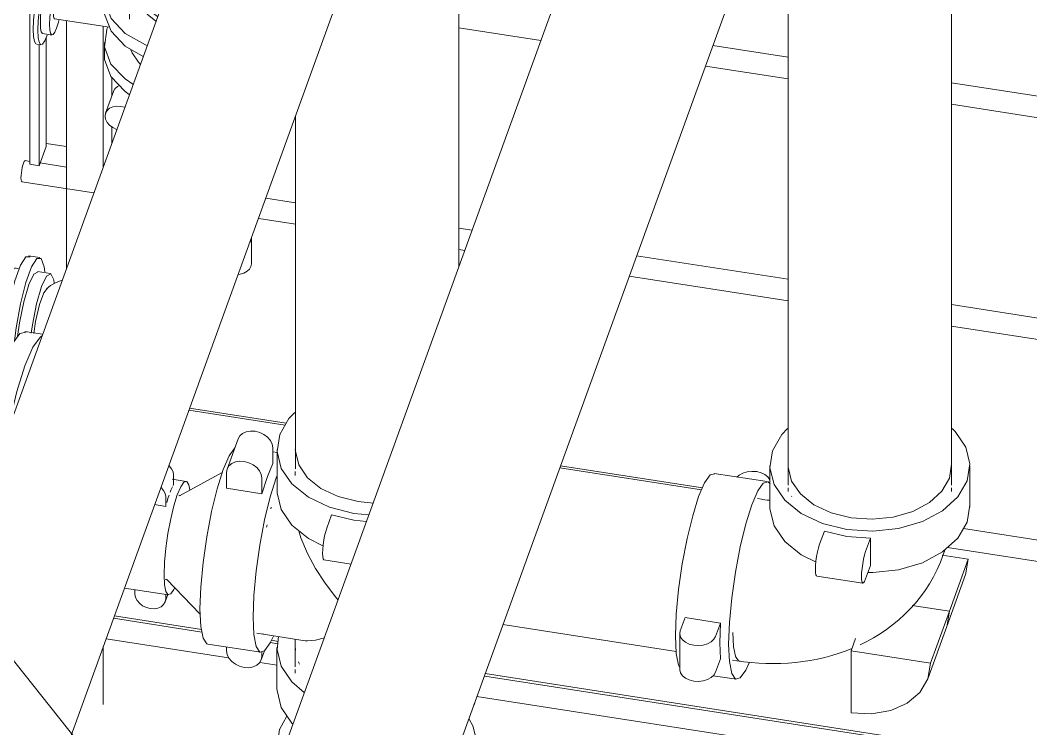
# Model space of a CAD drawing. Header units: metres. Extents: x 63 to 378, y -27 to 78.
# Drawn here: x 202.937 to 204.292, y 72.766 to 73.716 of the extents above; entities that cross this region are included whole.
import ezdxf

# ---------------------------------------------------------------- set-up
doc = ezdxf.new("R2010")
doc.units = ezdxf.units.M
doc.linetypes.add('Centre', pattern=[0.03175, 0.00635, -0.004763, 0.015875, -0.004763])
for name, color, linetype, lineweight in [('A-FLOR-LEVL', 7, 'Continuous', 9), ('G-ANNO-TEXT', 7, 'Continuous', 9), ('M-EQPM', 7, 'Continuous', 18), ('P-PIPE', 7, 'Continuous', 18)]:
    doc.layers.add(name, color=color, linetype=linetype, lineweight=lineweight)

# ---------------------------------------------------------------- blocks, each defined once
blk = doc.blocks.new('Heat_Exchanger-Plate_and_Frame-Taco-PF060_062 - PF060_062F-1966333-3D TORRE')
at = {"layer": 'M-EQPM', "color": 11, "true_color": 0xff8080}
for p, q in [((23.1005, 73.3827), (23.1005, 73.7155)), ((23.1499, 73.7077), (23.1499, 73.519)), ((23.6265, 73.7058), (23.7367, 73.6887)), ((24.0682, 73.6661), (23.9671, 73.6818)), ((23.9572, 73.6544), (24.0682, 73.6372)), ((23.1615, 73.6147), (23.1615, 73.6389)), ((24.4342, 73.6092), (24.2872, 73.632)), ((24.2872, 73.6031), (24.5598, 73.5607)), ((23.1615, 73.5509), (23.1615, 73.5727)), ((23.0517, 73.5265), (23.0451, 73.5276)), ((23.1005, 73.519), (23.0654, 73.5244)), ((23.0407, 73.4993), (23.1373, 73.4843)), ((23.4075, 73.4712), (23.3678, 73.4774)), ((23.3586, 73.4499), (23.4075, 73.4423)), ((23.6445, 73.4344), (23.6265, 73.4372)), ((23.6265, 73.4083), (23.6346, 73.407)), ((24.0682, 73.3685), (23.865, 73.4001)), ((23.8551, 73.3727), (24.0682, 73.3396)), ((24.4342, 73.3116), (24.2872, 73.3345)), ((24.2872, 73.3056), (24.5598, 73.2632)), ((23.3953, 73.1756), (23.2657, 73.1957)), ((23.9532, 73.0889), (23.7629, 73.1184)), ((24.4342, 73.0141), (24.3033, 73.0344)), ((24.2818, 73.0089), (24.5598, 72.9656)), ((23.2815, 72.8991), (23.1648, 72.9173)), ((23.2822, 72.8956), (23.1636, 72.9141)), ((23.1499, 72.8764), (23.1499, 72.7983)), ((23.1537, 72.8867), (23.318, 72.8611)), ((23.3841, 72.8798), (23.3736, 72.8814)), ((23.3846, 72.8831), (23.3753, 72.8845)), ((23.3597, 72.8547), (23.3829, 72.851)), ((24.4342, 72.7165), (23.6616, 72.8366)), ((24.4342, 72.7199), (23.6619, 72.84)), ((23.6508, 72.8094), (24.5598, 72.6681))]:
    blk.add_line(p, q, dxfattribs=at)
for points in [[(23.0429, 73.5242, 0), (23.0438, 73.5262, 0), (23.0446, 73.5274, 0), (23.0453, 73.5275, 0)], [(23.0407, 73.4993, 0), (23.0406, 73.4994, 0), (23.0401, 73.5002, 0), (23.0398, 73.5019, 0), (23.0396, 73.5043, 0), (23.0398, 73.5075, 0), (23.0401, 73.511, 0), (23.0406, 73.5146, 0), (23.0413, 73.5182, 0), (23.0421, 73.5215, 0), (23.0429, 73.5242, 0)]]:
    blk.add_polyline3d(points, dxfattribs=at)
blk = doc.blocks.new('Kamstrup_ULTRAFLOWR-54-qp-400-m3-h-DN200-x-500-mm - Default-2318151-3D TORRE')
at = {"color": 1, "lineweight": 18, "true_color": 0xff0000}
for p, q in [((22.6177, 73.3648), (22.5899, 73.3691)), ((22.8095, 73.307), (22.683, 73.3266)), ((22.6403, 73.2893), (22.6121, 73.3133)), ((23.0686, 73.2947), (23.0448, 73.2984)), ((22.7906, 73.2666), (22.6384, 73.2902)), ((22.7857, 73.2613), (22.7839, 73.2562)), ((22.7933, 73.2661), (22.7917, 73.2664)), ((22.8166, 73.2625), (22.8141, 73.2629)), ((22.8682, 73.2545), (22.8185, 73.2622)), ((23.0028, 73.2336), (22.924, 73.2458)), ((23.0113, 73.2379), (23.0008, 73.2335)), ((22.5727, 73.0598), (22.6069, 73.0741)), ((22.6048, 73.0738), (22.9681, 73.0173)), ((22.5346, 73.0134), (22.5624, 73.0091))]:
    blk.add_line(p, q, dxfattribs=at)
at = {"layer": 'P-PIPE', "color": 1, "true_color": 0xff0000}
for p, q in [((22.6831, 73.3266), (22.6829, 73.3265)), ((22.6316, 73.3016), (22.6316, 73.2969)), ((22.8097, 73.3065), (22.8105, 73.2657)), ((22.8537, 73.2566), (22.8976, 73.2959)), ((22.8976, 73.2959), (22.8659, 73.2086)), ((22.9328, 73.2702), (22.8976, 73.2959)), ((22.6741, 73.2944), (22.6745, 73.2846)), ((22.8008, 73.2693), (22.8006, 73.2747)), ((22.9328, 73.2702), (22.9011, 73.1829)), ((22.8558, 73.2585), (22.8078, 73.266)), ((22.824, 73.2515), (22.8234, 73.2551)), ((22.7832, 73.2524), (22.7832, 73.2369)), ((22.8221, 73.2464), (22.8221, 73.2308)), ((22.824, 73.2359), (22.824, 73.2515)), ((22.7832, 73.2369), (22.8221, 73.2308)), ((22.822, 73.1693), (22.8659, 73.2086)), ((22.8659, 73.2086), (22.9011, 73.1829)), ((22.9011, 73.1829), (22.8765, 73.1608)), ((22.822, 73.1693), (22.8765, 73.1608)), ((22.6833, 73.0618), (22.6744, 73.0373)), ((22.6744, 73.0373), (22.699, 73.0593)), ((22.7526, 73.051), (22.699, 73.0593)), ((22.7096, 73.0116), (22.7535, 73.0508)), ((22.7096, 73.0116), (22.6744, 73.0373))]:
    blk.add_line(p, q, dxfattribs=at)
for points in [[(22.5207, 73.0765, 0), (22.5221, 73.1157, 0), (22.5263, 73.1599, 0), (22.5329, 73.2063, 0), (22.5415, 73.2517, 0), (22.5515, 73.293, 0), (22.5623, 73.3273, 0), (22.5731, 73.3523, 0), (22.5831, 73.3664, 0), (22.5917, 73.3685, 0)], [(22.6316, 73.3016, 0), (22.6302, 73.3329, 0), (22.626, 73.3543, 0), (22.6194, 73.3642, 0), (22.6108, 73.3621, 0), (22.6008, 73.348, 0), (22.59, 73.323, 0), (22.5793, 73.2886, 0), (22.5692, 73.2474, 0), (22.5606, 73.202, 0), (22.554, 73.1556, 0), (22.5499, 73.1114, 0), (22.5484, 73.0722, 0)], [(22.681, 73.3226, 0), (22.6777, 73.3103, 0), (22.6744, 73.2974, 0)], [(22.6829, 73.3265, 0), (22.6819, 73.3246, 0), (22.681, 73.3226, 0)], [(22.681, 73.3226, 0), (22.7442, 73.3128, 0), (22.8075, 73.3029, 0)], [(22.6829, 73.3265, 0), (22.7461, 73.3166, 0), (22.8093, 73.3068, 0)], [(22.5602, 73.1047, 0), (22.5617, 73.1389, 0), (22.5659, 73.1777, 0), (22.5725, 73.2175, 0), (22.5808, 73.2542, 0), (22.59, 73.2844, 0), (22.5992, 73.305, 0), (22.6075, 73.3141, 0), (22.6141, 73.3107, 0)], [(22.6744, 73.2974, 0), (22.6742, 73.2957, 0), (22.6741, 73.2944, 0)], [(22.6744, 73.2974, 0), (22.7376, 73.2876, 0), (22.8009, 73.2778, 0)], [(22.8009, 73.2778, 0), (22.8041, 73.2907, 0), (22.8075, 73.3029, 0)], [(22.8075, 73.3029, 0), (22.8084, 73.3049, 0), (22.8093, 73.3068, 0)], [(22.8093, 73.3068, 0), (22.8096, 73.307, 0), (22.8097, 73.3065, 0)], [(23.0465, 73.2978, 0), (23.0379, 73.2957, 0), (23.0279, 73.2816, 0), (23.0172, 73.2566, 0), (23.0064, 73.2222, 0), (22.9964, 73.181, 0), (22.9878, 73.1356, 0), (22.9811, 73.0892, 0), (22.977, 73.045, 0), (22.9768, 73.0413, 0)], [(22.5963, 73.1122, 0), (22.5975, 73.1412, 0), (22.6011, 73.1742, 0), (22.6067, 73.208, 0), (22.6138, 73.2392, 0), (22.6216, 73.2648, 0), (22.6294, 73.2823, 0), (22.6365, 73.29, 0), (22.6401, 73.2895, 0)], [(22.6741, 73.2944, 0), (22.7374, 73.2845, 0), (22.8006, 73.2747, 0)], [(23.022, 73.1668, 0), (23.0241, 73.1767, 0), (23.0341, 73.2179, 0), (23.0449, 73.2523, 0), (23.0556, 73.2773, 0), (23.0657, 73.2914, 0), (23.0678, 73.2929, 0)], [(22.8232, 73.2558, 0), (22.8183, 73.2631, 0), (22.8045, 73.2696, 0), (22.7908, 73.2673, 0), (22.7853, 73.2599, 0)], [(22.8006, 73.2747, 0), (22.8006, 73.2761, 0), (22.8009, 73.2778, 0)], [(22.7832, 73.2524, 0), (22.7889, 73.2622, 0), (22.8027, 73.2645, 0), (22.8164, 73.258, 0), (22.8221, 73.2464, 0)], [(22.8537, 73.2566, 0), (22.8571, 73.2541, 0), (22.8589, 73.2495, 0), (22.8589, 73.2426, 0), (22.8569, 73.2337, 0), (22.853, 73.2228, 0), (22.8472, 73.2105, 0), (22.8399, 73.1971, 0), (22.8314, 73.1833, 0), (22.822, 73.1693, 0)], [(22.8221, 73.2308, 0), (22.823, 73.2335, 0), (22.824, 73.2359, 0)], [(22.9607, 73.0554, 0), (22.9619, 73.0845, 0), (22.9655, 73.1175, 0), (22.9711, 73.1514, 0), (22.9782, 73.1827, 0), (22.986, 73.2083, 0), (22.9939, 73.2259, 0), (23.0009, 73.2336, 0)], [(22.6067, 73.0741, 0), (22.6011, 73.0769, 0), (22.5975, 73.0901, 0), (22.5963, 73.1122, 0)], [(22.5725, 73.0597, 0), (22.5659, 73.0631, 0), (22.5617, 73.0786, 0), (22.5602, 73.1047, 0)], [(22.5207, 73.0765, 0), (22.5221, 73.0452, 0), (22.5263, 73.0239, 0), (22.5329, 73.0139, 0), (22.5346, 73.0134, 0)], [(22.596, 73.0687, 0), (22.59, 73.0509, 0), (22.5793, 73.0258, 0), (22.5692, 73.0118, 0), (22.5606, 73.0096, 0), (22.554, 73.0196, 0), (22.5499, 73.0409, 0), (22.5484, 73.0722, 0)], [(22.9607, 73.0554, 0), (22.9619, 73.0332, 0), (22.9655, 73.02, 0), (22.9672, 73.0178, 0)], [(22.8178, 73.041, 0), (22.8164, 73.0401, 0), (22.8027, 73.0378, 0), (22.7889, 73.0444, 0), (22.7878, 73.0455, 0)]]:
    blk.add_polyline3d(points, dxfattribs=at)
blk = doc.blocks.new('Victaulic-IPS-Elbow No 10-13 - AC-V114-3D TORRE')
at = {"layer": 'P-PIPE', "color": 1, "true_color": 0xff0000}
for p, q in [((24.0682, 73.0889), (24.0682, 73.0839)), ((24.2872, 73.0839), (24.2872, 73.0889)), ((24.0328, 73.0735), (24.027, 73.0744)), ((24.073, 73.0776), (24.0727, 73.0775)), ((24.2752, 72.9969), (24.2781, 73.0055)), ((23.9934, 72.8579), (23.9991, 72.857))]:
    blk.add_line(p, q, dxfattribs=at)
at = {"layer": 'P-PIPE', "color": 1, "lineweight": 9, "true_color": 0xff0000}
for p, q in [((24.2747, 72.9988), (24.3096, 72.9933)), ((24.2843, 72.9235), (24.3096, 72.9933)), ((24.3096, 72.9933), (24.306, 72.9725)), ((24.2807, 72.9028), (24.306, 72.9726)), ((24.2342, 72.9313), (24.2843, 72.9235)), ((24.2843, 72.9235), (24.2342, 72.9313)), ((24.259, 72.8538), (24.2843, 72.9235)), ((24.2843, 72.9235), (24.2807, 72.9027)), ((24.2807, 72.9027), (24.2843, 72.9235)), ((24.2554, 72.833), (24.2807, 72.9028)), ((24.1585, 72.8871), (24.1524, 72.8703)), ((24.259, 72.8538), (24.1524, 72.8703)), ((24.1524, 72.8703), (24.1524, 72.7875))]:
    blk.add_line(p, q, dxfattribs=at)
at = {"layer": 'P-PIPE', "color": 1, "true_color": 0xff0000}
for points in [[(24.0429, 73.0724, 0), (24.0399, 73.0726, 0), (24.0368, 73.073, 0), (24.0336, 73.0734, 0), (24.0328, 73.0735, 0)], [(24.1645, 72.8784, 0), (24.1736, 72.8829, 0), (24.1825, 72.8879, 0), (24.1913, 72.8933, 0), (24.1999, 72.8991, 0), (24.2082, 72.9053, 0), (24.2163, 72.9119, 0), (24.2241, 72.919, 0), (24.2315, 72.9265, 0), (24.2387, 72.9344, 0), (24.2454, 72.9427, 0), (24.2517, 72.9513, 0), (24.2576, 72.9603, 0), (24.263, 72.9697, 0), (24.2679, 72.9793, 0), (24.2723, 72.9893, 0), (24.2752, 72.9969, 0)], [(23.9991, 72.857, 0), (24.0089, 72.8557, 0), (24.0187, 72.8546, 0), (24.0286, 72.8538, 0), (24.0384, 72.8534, 0), (24.0483, 72.8532, 0), (24.0582, 72.8534, 0), (24.0681, 72.8539, 0), (24.078, 72.8548, 0), (24.0878, 72.8559, 0), (24.0976, 72.8575, 0), (24.1074, 72.8593, 0), (24.1171, 72.8616, 0), (24.1268, 72.8642, 0), (24.1363, 72.8671, 0), (24.1458, 72.8705, 0), (24.1536, 72.8736, 0)]]:
    blk.add_polyline3d(points, dxfattribs=at)
at = {"layer": 'P-PIPE', "color": 1, "lineweight": 9, "true_color": 0xff0000}
blk.add_polyline3d([(24.1524, 72.7875, 0), (24.18, 72.7861, 0), (24.2057, 72.7903, 0), (24.2278, 72.8001, 0), (24.2447, 72.8146, 0), (24.2554, 72.8329, 0), (24.259, 72.8538, 0)], dxfattribs=at)
blk = doc.blocks.new('Victaulic-IPS-Rigid Coupling Style 07-W07-107 - Standard-2615401-3D TORRE')
at = {"layer": 'P-PIPE', "color": 1, "true_color": 0xff0000}
for p, q in [((24.0399, 73.0973), (23.9687, 73.1083)), ((23.9299, 72.9149), (23.9234, 72.8971)), ((23.9773, 72.9076), (23.9299, 72.9149)), ((23.9709, 72.8898), (23.9773, 72.9076)), ((23.9228, 72.8934), (23.9228, 72.8455)), ((23.9948, 72.8763), (23.994, 72.895)), ((23.9973, 72.8632), (23.9949, 72.8759)), ((23.9773, 72.8596), (23.9709, 72.8418)), ((23.9677, 72.837), (23.9987, 72.8322))]:
    blk.add_line(p, q, dxfattribs=at)
for points in [[(23.9481, 73.0772, 0), (23.9561, 73.0958, 0), (23.9636, 73.1063, 0), (23.97, 73.1079, 0)], [(24.0436, 73.0997, 0), (24.041, 73.1035, 0), (24.037, 73.1067, 0), (24.0318, 73.1091, 0), (24.0259, 73.1106, 0), (24.0196, 73.111, 0), (24.0133, 73.1104, 0), (24.0075, 73.1087, 0), (24.0025, 73.106, 0), (23.9994, 73.1034, 0)], [(24.0439, 73.0942, 0), (24.0412, 73.0968, 0), (24.0348, 73.0952, 0), (24.0273, 73.0848, 0), (24.0193, 73.0661, 0)], [(23.9227, 72.8478, 0), (23.9213, 72.8511, 0), (23.9182, 72.867, 0), (23.9171, 72.8904, 0), (23.9182, 72.9195, 0), (23.9213, 72.9525, 0), (23.9262, 72.9871, 0), (23.9326, 73.0209, 0), (23.9401, 73.0516, 0), (23.9481, 73.0772, 0)], [(24.0193, 73.0661, 0), (24.0113, 73.0405, 0), (24.0038, 73.0098, 0), (23.9974, 72.976, 0), (23.9925, 72.9414, 0), (23.9894, 72.9084, 0), (23.9883, 72.8793, 0), (23.9894, 72.856, 0), (23.9925, 72.8401, 0), (23.9974, 72.8326, 0), (24.0038, 72.8342, 0), (24.0113, 72.8447, 0), (24.0161, 72.8551, 0)], [(23.9773, 72.8596, 0), (23.9765, 72.8811, 0), (23.9773, 72.9076, 0)], [(23.9234, 72.8971, 0), (23.9228, 72.893, 0), (23.9238, 72.8889, 0), (23.9264, 72.8851, 0), (23.9304, 72.8818, 0), (23.9356, 72.8794, 0), (23.9415, 72.8779, 0), (23.9479, 72.8775, 0), (23.9541, 72.8782, 0), (23.96, 72.8799, 0), (23.9649, 72.8825, 0), (23.9686, 72.8859, 0), (23.9709, 72.8898, 0)], [(24.0036, 72.8565, 0), (24.0014, 72.8569, 0), (23.9974, 72.8629, 0)], [(23.9709, 72.8418, 0), (23.9686, 72.8379, 0), (23.9649, 72.8345, 0), (23.96, 72.8319, 0), (23.9541, 72.8302, 0), (23.9479, 72.8295, 0), (23.9415, 72.8299, 0), (23.9356, 72.8314, 0), (23.9304, 72.8338, 0), (23.9264, 72.8371, 0), (23.9238, 72.8409, 0), (23.9228, 72.845, 0)]]:
    blk.add_polyline3d(points, dxfattribs=at)
blk = doc.blocks.new('Victaulic-IPS-Rigid Coupling Style 07-W07-107 - Standard-V134-3D TORRE')
at = {"layer": 'P-PIPE', "color": 11, "true_color": 0xff8080}
for p, q in [((23.396, 72.7827), (23.3864, 72.765)), ((23.3828, 72.7447), (23.3828, 72.7125)), ((23.6262, 72.7397), (23.6235, 72.7281)), ((23.651, 72.6894), (23.651, 72.7447)), ((23.6235, 72.7281), (23.6191, 72.7189)), ((23.651, 72.6919), (23.6474, 72.6691))]:
    blk.add_line(p, q, dxfattribs=at)
for points in [[(23.6474, 72.7244, 0), (23.651, 72.7472, 0), (23.6454, 72.7699, 0), (23.6406, 72.7786, 0)], [(23.3864, 72.765, 0), (23.3829, 72.7422, 0), (23.3864, 72.7245, 0)], [(23.6041, 72.678, 0), (23.6144, 72.6844, 0), (23.6349, 72.703, 0), (23.6474, 72.7244, 0)], [(23.6474, 72.6691, 0), (23.6349, 72.6477, 0), (23.6144, 72.6291, 0), (23.5873, 72.6147, 0), (23.5798, 72.6118, 0)]]:
    blk.add_polyline3d(points, dxfattribs=at)
blk = doc.blocks.new('Victaulic-IPS-Rigid Coupling Style 07-W07-107 - Standard-V138-3D TORRE')
at = {"layer": 'P-PIPE', "color": 1, "true_color": 0xff0000}
for p, q in [((24.2872, 73.1205), (24.2843, 73.1019)), ((24.0436, 73.1185), (24.0436, 73.0632)), ((24.0682, 73.1164), (24.0682, 73.1184)), ((24.0728, 73.0979), (24.0682, 73.1164)), ((24.3118, 73.0632), (24.3118, 73.1185)), ((24.0845, 73.0808), (24.0728, 73.0979)), ((24.2843, 73.1019), (24.2741, 73.0844)), ((24.1025, 73.0663), (24.0845, 73.0808)), ((24.2741, 73.0844), (24.2574, 73.0692)), ((24.1257, 73.0553), (24.1025, 73.0663)), ((24.2574, 73.0692), (24.2352, 73.0574)), ((24.3118, 73.0657), (24.3082, 73.0429)), ((24.1524, 73.0487), (24.1257, 73.0553)), ((24.2352, 73.0574), (24.2091, 73.0497)), ((24.1809, 73.0468), (24.1524, 73.0487)), ((24.2091, 73.0497), (24.1809, 73.0468)), ((24.1103, 73.0132), (24.1167, 73.031)), ((24.1785, 73.0214), (24.172, 73.0036)), ((24.1785, 72.9846), (24.1785, 73.0214)), ((24.172, 72.9668), (24.1785, 72.9846)), ((24.1065, 72.9707), (24.1683, 72.9611))]:
    blk.add_line(p, q, dxfattribs=at)
for points in [[(24.0673, 73.1683, 0), (24.0597, 73.1602, 0), (24.0472, 73.1387, 0)], [(24.3082, 73.0982, 0), (24.3118, 73.121, 0), (24.3062, 73.1436, 0), (24.2919, 73.1645, 0), (24.2878, 73.1686, 0)], [(24.0472, 73.1387, 0), (24.0437, 73.1159, 0), (24.0492, 73.0933, 0), (24.0635, 73.0724, 0), (24.0856, 73.0546, 0), (24.114, 73.0412, 0), (24.1467, 73.033, 0), (24.1816, 73.0307, 0), (24.2161, 73.0343, 0), (24.2481, 73.0437, 0), (24.2752, 73.0582, 0), (24.2957, 73.0767, 0), (24.3082, 73.0982, 0)], [(24.1048, 72.9895, 0), (24.0856, 72.9993, 0), (24.0635, 73.0171, 0), (24.0492, 73.038, 0), (24.0437, 73.0606, 0), (24.0436, 73.0631, 0)], [(24.3082, 73.0429, 0), (24.2957, 73.0215, 0), (24.2752, 73.0029, 0), (24.2481, 72.9884, 0), (24.2161, 72.979, 0), (24.1816, 72.9754, 0), (24.1753, 72.9754, 0)], [(24.1785, 73.0214, 0), (24.1467, 73.0238, 0), (24.1167, 73.031, 0)], [(24.1063, 72.9708, 0), (24.1054, 72.9721, 0), (24.1048, 72.975, 0), (24.1046, 72.9793, 0), (24.1048, 72.9846, 0), (24.1054, 72.9906, 0), (24.1063, 72.9968, 0), (24.1075, 73.003, 0), (24.1088, 73.0086, 0), (24.1103, 73.0132, 0)], [(24.172, 73.0036, 0), (24.1706, 72.999, 0), (24.1692, 72.9934, 0), (24.1681, 72.9872, 0), (24.1672, 72.9809, 0), (24.1666, 72.975, 0), (24.1664, 72.9697, 0), (24.1666, 72.9654, 0), (24.1672, 72.9625, 0), (24.1681, 72.9612, 0), (24.1692, 72.9615, 0), (24.1706, 72.9634, 0), (24.172, 72.9668, 0)]]:
    blk.add_polyline3d(points, dxfattribs=at)
blk = doc.blocks.new('Victaulic-IPS-Tee-Reducing Tee-No V20-25 - Standard-2753597-3D TORRE')
at = {"layer": 'P-PIPE', "color": 11, "true_color": 0xff8080}
for p, q in [((23.4074, 73.1106), (23.4074, 73.1056)), ((23.3559, 72.8941), (23.4206, 72.884)), ((23.4074, 72.8852), (23.4074, 72.8491))]:
    blk.add_line(p, q, dxfattribs=at)
for points in [[(23.412, 73.0311, 0), (23.4149, 73.022, 0), (23.4236, 73.001, 0), (23.4345, 72.9807, 0), (23.4472, 72.9612, 0), (23.4611, 72.9428, 0), (23.4647, 72.9385, 0)], [(23.4463, 72.8877, 0), (23.4345, 72.8846, 0), (23.4236, 72.8837, 0), (23.4205, 72.884, 0)]]:
    blk.add_polyline3d(points, dxfattribs=at)
blk = doc.blocks.new('Victaulic-IPS-Rigid Coupling Style 07-W07-107 - Standard-V140-3D TORRE')
at = {"layer": 'P-PIPE', "color": 11, "true_color": 0xff8080}
for p, q in [((23.3828, 72.8749), (23.3828, 72.8196)), ((23.6474, 72.7993), (23.6469, 72.7979)), ((23.648, 72.8008), (23.6474, 72.7993))]:
    blk.add_line(p, q, dxfattribs=at)
for points in [[(23.3848, 72.8896, 0), (23.3829, 72.8723, 0), (23.3885, 72.8497, 0), (23.4028, 72.8288, 0), (23.4194, 72.8146, 0)], [(23.4076, 72.8711, 0), (23.4075, 72.8728, 0), (23.4074, 72.8748, 0)], [(23.4129, 72.8525, 0), (23.412, 72.8543, 0), (23.4115, 72.8555, 0)], [(23.4042, 72.7721, 0), (23.4028, 72.7735, 0), (23.3885, 72.7944, 0), (23.3829, 72.817, 0), (23.3828, 72.8195, 0)]]:
    blk.add_polyline3d(points, dxfattribs=at)
blk = doc.blocks.new('Victaulic-IPS-Rigid Coupling Style 07-W07-107 - Standard-V141-3D TORRE')
at = {"layer": 'P-PIPE', "color": 11, "true_color": 0xff8080}
for p, q in [((23.3829, 73.1402), (23.3829, 73.0849)), ((23.4075, 73.1382), (23.4074, 73.1401)), ((23.412, 73.1196), (23.4075, 73.1381)), ((23.4237, 73.1025), (23.412, 73.1196)), ((23.4418, 73.088), (23.4237, 73.1025)), ((23.4649, 73.0771), (23.4418, 73.088)), ((23.4917, 73.0704), (23.4649, 73.0771)), ((23.512, 73.0685), (23.4917, 73.0704)), ((23.4495, 73.0349), (23.456, 73.0527)), ((23.4458, 72.9924), (23.4822, 72.9868))]:
    blk.add_line(p, q, dxfattribs=at)
for points in [[(23.4066, 73.19, 0), (23.3989, 73.1819, 0), (23.3865, 73.1605, 0)], [(23.3865, 73.1605, 0), (23.3829, 73.1376, 0), (23.3885, 73.115, 0), (23.4028, 73.0941, 0), (23.4249, 73.0763, 0), (23.4533, 73.0629, 0), (23.486, 73.0547, 0), (23.5063, 73.0526, 0)], [(23.4441, 73.0112, 0), (23.4249, 73.021, 0), (23.4028, 73.0388, 0), (23.3885, 73.0597, 0), (23.3829, 73.0824, 0), (23.3829, 73.0849, 0)], [(23.5028, 73.0436, 0), (23.486, 73.0455, 0), (23.456, 73.0527, 0)], [(23.4455, 72.9925, 0), (23.4446, 72.9938, 0), (23.4441, 72.9967, 0), (23.4439, 73.001, 0), (23.4441, 73.0063, 0), (23.4446, 73.0123, 0), (23.4455, 73.0186, 0), (23.4467, 73.0247, 0), (23.4481, 73.0303, 0), (23.4495, 73.0349, 0)]]:
    blk.add_polyline3d(points, dxfattribs=at)
blk = doc.blocks.new('Victaulic-IPS-Reducer No 50-51 - AC-V142-3D TORRE')
at = {"layer": 'P-PIPE', "color": 11, "true_color": 0xff8080}
for p, q in [((23.3093, 73.1093), (23.252, 73.0784)), ((23.2533, 73.0787), (23.2514, 73.079)), ((23.2331, 72.9662), (23.2358, 72.9657)), ((23.2346, 72.9664), (23.2799, 72.9195))]:
    blk.add_line(p, q, dxfattribs=at)
blk = doc.blocks.new('Victaulic-IPS-Rigid Coupling Style 07-W07-107 - Standard-V143-3D TORRE')
at = {"layer": 'P-PIPE', "color": 11, "true_color": 0xff8080}
for p, q in [((23.3306, 73.1546), (23.3159, 73.1141)), ((23.3773, 73.1426), (23.3773, 73.1214)), ((23.3829, 73.1364), (23.3773, 73.1373)), ((23.3151, 73.1095), (23.3151, 73.0884)), ((23.3626, 73.081), (23.3626, 73.1021)), ((23.3151, 73.0884), (23.3626, 73.081)), ((23.3747, 73.0607), (23.3752, 73.0628)), ((23.365, 72.8927), (23.3639, 72.893)), ((23.29, 72.8794), (23.3612, 72.8684)), ((23.3151, 72.8757), (23.3151, 72.8703)), ((23.3618, 72.8583), (23.3662, 72.8703)), ((23.3626, 72.8629), (23.3626, 72.8695))]:
    blk.add_line(p, q, dxfattribs=at)
for points in [[(23.3306, 73.1545, 0), (23.3306, 73.1546, 0), (23.333, 73.1586, 0), (23.3368, 73.1619, 0), (23.3417, 73.164, 0), (23.3474, 73.165, 0), (23.3535, 73.1647, 0), (23.3597, 73.1631, 0), (23.3654, 73.1604, 0), (23.3703, 73.1567, 0), (23.3741, 73.1523, 0), (23.3764, 73.1474, 0), (23.3773, 73.1426, 0)], [(23.2796, 72.9265, 0), (23.2807, 72.9556, 0), (23.2838, 72.9886, 0), (23.2887, 73.0232, 0), (23.2951, 73.057, 0), (23.3026, 73.0877, 0), (23.3106, 73.1133, 0), (23.3186, 73.132, 0), (23.3261, 73.1424, 0)], [(23.3626, 73.1021, 0), (23.3618, 73.107, 0), (23.3594, 73.1118, 0), (23.3556, 73.1162, 0), (23.3507, 73.1199, 0), (23.345, 73.1226, 0), (23.3389, 73.1242, 0), (23.3327, 73.1245, 0), (23.327, 73.1236, 0), (23.3221, 73.1214, 0), (23.3183, 73.1182, 0), (23.3159, 73.1141, 0), (23.3151, 73.1095, 0)], [(23.3626, 73.081, 0), (23.3699, 73.1041, 0), (23.3773, 73.1214, 0)], [(23.3829, 73.1053, 0), (23.3818, 73.1022, 0), (23.3738, 73.0767, 0), (23.3663, 73.0459, 0), (23.3599, 73.0121, 0), (23.355, 72.9776, 0), (23.3519, 72.9446, 0), (23.3508, 72.9154, 0)], [(23.3689, 73.0364, 0), (23.3691, 73.0377, 0), (23.3695, 73.0394, 0)], [(23.29, 72.8794, 0), (23.2887, 72.8799, 0), (23.2838, 72.8873, 0), (23.2807, 72.9032, 0), (23.2796, 72.9265, 0)], [(23.3508, 72.9154, 0), (23.3519, 72.8921, 0), (23.355, 72.8762, 0), (23.3599, 72.8688, 0), (23.3663, 72.8704, 0), (23.3738, 72.8809, 0), (23.378, 72.8899, 0)], [(23.3151, 72.8703, 0), (23.3159, 72.8654, 0), (23.3183, 72.8606, 0), (23.3221, 72.8562, 0), (23.327, 72.8525, 0), (23.3327, 72.8497, 0), (23.3389, 72.8482, 0), (23.345, 72.8478, 0), (23.3507, 72.8488, 0), (23.3556, 72.851, 0), (23.3594, 72.8542, 0), (23.3618, 72.8583, 0), (23.3626, 72.8629, 0)]]:
    blk.add_polyline3d(points, dxfattribs=at)
blk = doc.blocks.new('Butterfly Valve - 2-12 Inch - 4_-2379726-3D TORRE')
at = {"layer": 'P-PIPE', "color": 1, "true_color": 0xff0000}
for p, q in [((23.0835, 73.7928), (23.0773, 73.7937)), ((23.0935, 73.776), (23.0812, 73.778)), ((23.0517, 73.7278), (23.0611, 73.7537)), ((23.1057, 73.7517), (23.0901, 73.7541)), ((23.1523, 73.7444), (23.1284, 73.7481)), ((23.1852, 73.7289), (23.1852, 73.7172)), ((23.0517, 73.5226), (23.0517, 73.7278)), ((23.0574, 73.7269), (23.0517, 73.7278)), ((23.0845, 73.7178), (23.1584, 73.7064)), ((23.0687, 73.6978), (23.0811, 73.6959)), ((23.0734, 73.5467), (23.0735, 73.6925)), ((23.0602, 73.6839), (23.0664, 73.683)), ((23.0641, 73.6834), (23.064, 73.5207)), ((23.064, 73.5207), (23.0734, 73.5467)), ((23.0517, 73.5226), (23.064, 73.5207))]:
    blk.add_line(p, q, dxfattribs=at)
for points in [[(23.0688, 73.7808, 0), (23.0721, 73.7886, 0), (23.0752, 73.7929, 0), (23.0778, 73.7936, 0)], [(23.0877, 73.7772, 0), (23.0873, 73.7829, 0), (23.0861, 73.7895, 0), (23.084, 73.7926, 0), (23.0814, 73.792, 0), (23.0783, 73.7876, 0), (23.0749, 73.7799, 0)], [(23.0597, 73.6841, 0), (23.0576, 73.6872, 0), (23.0564, 73.6938, 0), (23.0559, 73.7034, 0), (23.0564, 73.7155, 0), (23.0577, 73.7292, 0), (23.0597, 73.7435, 0), (23.0624, 73.7575, 0), (23.0654, 73.7702, 0), (23.0688, 73.7808, 0)], [(23.0749, 73.7799, 0), (23.0716, 73.7693, 0), (23.0685, 73.7566, 0), (23.0659, 73.7425, 0), (23.0638, 73.7282, 0), (23.0625, 73.7146, 0), (23.0621, 73.7025, 0), (23.0625, 73.6928, 0), (23.0638, 73.6862, 0), (23.0659, 73.6832, 0), (23.0685, 73.6838, 0), (23.0716, 73.6882, 0), (23.0749, 73.6959, 0)], [(23.0749, 73.7685, 0), (23.0774, 73.7742, 0), (23.0796, 73.7774, 0), (23.0816, 73.7778, 0)], [(23.0964, 73.7531, 0), (23.0967, 73.7618, 0), (23.0963, 73.7689, 0), (23.0954, 73.7737, 0), (23.0939, 73.7759, 0), (23.092, 73.7754, 0), (23.0897, 73.7723, 0), (23.0873, 73.7666, 0)], [(23.0683, 73.6979, 0), (23.0668, 73.7002, 0), (23.0659, 73.705, 0), (23.0656, 73.712, 0), (23.0659, 73.7209, 0), (23.0668, 73.7308, 0), (23.0683, 73.7413, 0), (23.0703, 73.7515, 0), (23.0725, 73.7608, 0), (23.0749, 73.7685, 0)], [(23.0873, 73.7666, 0), (23.0849, 73.7589, 0), (23.0826, 73.7496, 0), (23.0807, 73.7394, 0), (23.0792, 73.7289, 0), (23.0783, 73.7189, 0), (23.0779, 73.7101, 0), (23.0782, 73.7031, 0), (23.0792, 73.6983, 0), (23.0807, 73.696, 0), (23.0826, 73.6965, 0), (23.0849, 73.6997, 0), (23.0873, 73.7053, 0)], [(23.0873, 73.7498, 0), (23.0862, 73.7463, 0), (23.0852, 73.7421, 0), (23.0843, 73.7375, 0), (23.0836, 73.7328, 0), (23.0832, 73.7283, 0), (23.0831, 73.7243, 0), (23.0832, 73.7211, 0), (23.0836, 73.7189, 0), (23.0843, 73.7179, 0), (23.0845, 73.7178, 0)], [(23.0903, 73.754, 0), (23.0894, 73.7538, 0), (23.0884, 73.7524, 0), (23.0873, 73.7498, 0)], [(23.0873, 73.7053, 0), (23.0897, 73.713, 0), (23.0907, 73.7168, 0)], [(23.1996, 73.657, 0), (23.1973, 73.6594, 0), (23.1886, 73.6721, 0), (23.1869, 73.6763, 0)]]:
    blk.add_polyline3d(points, dxfattribs=at)
blk = doc.blocks.new('Flange - Slip-on - Steel - Class 150 - AC CARBON STEEL-2723325-3D TORRE')
at = {"layer": 'P-PIPE', "color": 1, "true_color": 0xff0000}
for p, q in [((23.2076, 73.7759), (23.2008, 73.7645)), ((23.1515, 73.747), (23.1515, 73.7301)), ((23.199, 73.7543), (23.199, 73.7469)), ((23.1879, 73.7301), (23.1879, 73.7289))]:
    blk.add_line(p, q, dxfattribs=at)
for points in [[(23.1768, 73.7941, 0), (23.1683, 73.7861, 0), (23.1546, 73.7643, 0)], [(23.1546, 73.7643, 0), (23.1519, 73.7408, 0), (23.1603, 73.718, 0), (23.1792, 73.6979, 0), (23.2066, 73.6826, 0), (23.2088, 73.6818, 0)], [(23.2008, 73.7645, 0), (23.1998, 73.7472, 0), (23.209, 73.7311, 0), (23.2226, 73.7207, 0)], [(23.1998, 73.7536, 0), (23.1998, 73.7399, 0), (23.209, 73.7238, 0), (23.2203, 73.7147, 0)], [(23.2096, 73.7511, 0), (23.2106, 73.7463, 0), (23.2112, 73.7447, 0)], [(23.1515, 73.7321, 0), (23.1518, 73.724, 0), (23.1603, 73.7011, 0), (23.1792, 73.681, 0), (23.2034, 73.6671, 0)], [(23.2203, 73.7322, 0), (23.2215, 73.7312, 0), (23.2229, 73.73, 0)]]:
    blk.add_polyline3d(points, dxfattribs=at)
blk = doc.blocks.new('Flange - Slip-on - Steel - Class 150 - AC CARBON STEEL-V148-3D TORRE')
at = {"layer": 'P-PIPE', "color": 1, "true_color": 0xff0000}
blk.add_line((23.1514, 73.6861), (23.1514, 73.6692), dxfattribs=at)
for points in [[(23.1895, 73.6301, 0), (23.1791, 73.637, 0), (23.1602, 73.6571, 0), (23.1517, 73.68, 0), (23.1545, 73.7035, 0), (23.1558, 73.7068, 0)], [(23.1847, 73.6162, 0), (23.1791, 73.6202, 0), (23.1602, 73.6402, 0), (23.1517, 73.6631, 0), (23.1514, 73.6714, 0)]]:
    blk.add_polyline3d(points, dxfattribs=at)
blk = doc.blocks.new('Victaulic-IPS-Rigid Coupling Style 07-W07-107 - Standard-V149-3D TORRE')
at = {"layer": 'P-PIPE', "color": 1, "true_color": 0xff0000}
for p, q in [((23.2442, 73.1062), (23.2442, 73.0932)), ((23.261, 73.0975), (23.2421, 73.1005)), ((23.2436, 73.0921), (23.2442, 73.0932)), ((23.2188, 73.0664), (23.2336, 73.0641)), ((23.2336, 73.0641), (23.2336, 73.0771)), ((23.2336, 73.0641), (23.234, 73.0656)), ((23.1783, 72.9546), (23.2374, 72.9454)), ((23.1924, 72.9526), (23.1924, 72.9464)), ((23.2329, 72.936), (23.2365, 72.9459)), ((23.2336, 72.94), (23.2336, 72.9463))]:
    blk.add_line(p, q, dxfattribs=at)
for points in [[(23.2381, 73.1185, 0), (23.2414, 73.1146, 0), (23.2435, 73.1105, 0), (23.2442, 73.1062, 0)], [(23.2661, 73.0862, 0), (23.2646, 73.093, 0), (23.2618, 73.0973, 0), (23.2581, 73.0964, 0), (23.2538, 73.0904, 0), (23.2492, 73.0797, 0), (23.2446, 73.065, 0), (23.2403, 73.0473, 0), (23.2366, 73.0279, 0), (23.2338, 73.0081, 0), (23.232, 72.9892, 0), (23.2314, 72.9725, 0)], [(23.2336, 73.0771, 0), (23.2329, 73.0813, 0), (23.2309, 73.0855, 0), (23.2276, 73.0893, 0)], [(23.2351, 73.0694, 0), (23.2371, 73.076, 0), (23.2382, 73.0793, 0)], [(23.2396, 73.0831, 0), (23.2407, 73.0859, 0), (23.2427, 73.0904, 0)], [(23.2314, 72.9725, 0), (23.232, 72.9591, 0), (23.2338, 72.9499, 0), (23.2366, 72.9457, 0), (23.2403, 72.9466, 0), (23.2446, 72.9526, 0), (23.246, 72.9555, 0)], [(23.1924, 72.9464, 0), (23.1931, 72.9421, 0), (23.1952, 72.9379, 0), (23.1985, 72.9341, 0), (23.2027, 72.9309, 0), (23.2077, 72.9285, 0), (23.213, 72.9272, 0), (23.2184, 72.9269, 0), (23.2233, 72.9277, 0), (23.2276, 72.9296, 0), (23.2309, 72.9324, 0), (23.2329, 72.9359, 0), (23.2336, 72.94, 0)]]:
    blk.add_polyline3d(points, dxfattribs=at)
blk = doc.blocks.new('Victaulic-IPS-Rigid Coupling Style 07-W07-107 - Standard-V150-3D TORRE')
at = {"layer": 'P-PIPE', "color": 1, "true_color": 0xff0000}
for p, q in [((23.1636, 73.6204), (23.153, 73.5913)), ((23.179, 73.5991), (23.1729, 73.6001))]:
    blk.add_line(p, q, dxfattribs=at)
for points in [[(23.1636, 73.6204, 0), (23.1636, 73.6205, 0), (23.1656, 73.624, 0), (23.1689, 73.6268, 0), (23.1716, 73.6282, 0)], [(23.1729, 73.6001, 0), (23.1676, 73.6004, 0), (23.1626, 73.5996, 0), (23.1583, 73.5977, 0), (23.1551, 73.5949, 0), (23.153, 73.5913, 0), (23.1523, 73.5873, 0), (23.153, 73.5831, 0), (23.1551, 73.5789, 0), (23.1583, 73.5751, 0), (23.1626, 73.5718, 0), (23.1676, 73.5695, 0)]]:
    blk.add_polyline3d(points, dxfattribs=at)
blk = doc.blocks.new('Victaulic-IPS-Rigid Coupling Style 07-W07-107 - Standard-V151-3D TORRE')
at = {"layer": 'P-PIPE', "color": 1, "true_color": 0xff0000}
blk.add_line((23.3485, 73.3887), (23.3485, 73.4233), dxfattribs=at)
for points in [[(23.3459, 73.4167, 0), (23.3479, 73.4201, 0), (23.3485, 73.4237, 0)], [(23.3485, 73.3891, 0), (23.3479, 73.3855, 0), (23.3459, 73.3821, 0), (23.3427, 73.3792, 0), (23.3384, 73.3769, 0), (23.3334, 73.3754, 0), (23.3308, 73.3751, 0)]]:
    blk.add_polyline3d(points, dxfattribs=at)
blk = doc.blocks.new('C_S_L_Antivibratorio - 6 - v22 - C_S_L_Antivibratorio - 6 - v22-2363018-3D TORRE')
at = {"layer": 'P-PIPE', "color": 1, "true_color": 0xff0000}
for p, q in [((23.0647, 73.3978), (23.0499, 73.4001)), ((23.027, 73.3809), (23.0321, 73.3834)), ((23.0374, 73.3827), (23.0314, 73.3837)), ((23.079, 73.3763), (23.0617, 73.379)), ((23.0035, 73.2419), (23.0021, 73.2602)), ((23.0061, 73.2347), (23.0037, 73.2409))]:
    blk.add_line(p, q, dxfattribs=at)
for points in [[(23.0521, 73.3987, 0), (23.0462, 73.3986, 0), (23.0391, 73.3874, 0), (23.0315, 73.3664, 0), (23.0243, 73.3381, 0), (23.0185, 73.3059, 0), (23.0146, 73.2738, 0), (23.0133, 73.2456, 0)], [(23.0715, 73.3784, 0), (23.0707, 73.3853, 0), (23.0669, 73.3964, 0), (23.061, 73.3964, 0), (23.0539, 73.3851, 0), (23.0462, 73.3641, 0), (23.0391, 73.3358, 0), (23.0332, 73.3036, 0), (23.0309, 73.2859, 0)], [(23.0073, 73.315, 0), (23.013, 73.3431, 0), (23.0197, 73.366, 0), (23.0259, 73.3795, 0)], [(23.0625, 73.3787, 0), (23.0568, 73.3755, 0), (23.0501, 73.3613, 0), (23.0433, 73.3384, 0), (23.0376, 73.3102, 0), (23.035, 73.2917, 0)], [(23.0842, 73.3635, 0), (23.0835, 73.3679, 0), (23.0797, 73.376, 0), (23.074, 73.3728, 0), (23.0673, 73.3586, 0), (23.0606, 73.3357, 0), (23.0549, 73.3076, 0), (23.0532, 73.2964, 0)], [(23.0738, 73.3557, 0), (23.0794, 73.36, 0), (23.0869, 73.3644, 0), (23.095, 73.3675, 0)], [(23.0567, 73.2959, 0), (23.0592, 73.312, 0), (23.0644, 73.3345, 0), (23.0702, 73.3504, 0), (23.0753, 73.3565, 0)], [(23.0021, 73.2602, 0), (23.0035, 73.2858, 0), (23.0073, 73.315, 0)]]:
    blk.add_polyline3d(points, dxfattribs=at)

msp = doc.modelspace()

# ---------------------------------------------------------------- linework, layer by layer
at = {"layer": 'A-FLOR-LEVL', "linetype": 'Centre'}
for p, q in [((202.3595, 73.6458), (202.95, 73.554)), ((202.9718, 73.5506), (202.9988, 73.5464))]:
    msp.add_line(p, q, dxfattribs=at)
at = {"layer": 'G-ANNO-TEXT'}
msp.add_line((202.7157, 73.1235), (203.8871, 71.653), dxfattribs=at)
at = {"layer": 'P-PIPE', "color": 1, "true_color": 0xff0000}
for p, q in [((203.9264, 74.4927), (202.2895, 69.9772)), ((202.4954, 69.9026), (204.1324, 74.418)), ((204.1856, 73.0927), (204.1856, 74.0022)), ((203.9665, 73.9605), (203.9665, 73.0927)), ((203.292, 73.1728), (203.163, 73.1929)), ((203.8503, 73.0861), (203.6602, 73.1156)), ((203.5841, 72.9057), (203.8164, 72.8696))]:
    msp.add_line(p, q, dxfattribs=at)
at = {"layer": 'P-PIPE', "color": 11, "true_color": 0xff8080}
for p, q in [((203.2657, 74.1189), (201.7924, 70.0545)), ((201.9984, 69.9799), (203.4716, 74.0443)), ((203.5248, 73.3848), (203.5248, 73.982)), ((203.3058, 73.5867), (203.3058, 73.1144)), ((203.3057, 72.8453), (203.3057, 72.8403))]:
    msp.add_line(p, q, dxfattribs=at)

# ---------------------------------------------------------------- block references
at = {"layer": 'M-EQPM', "color": 11, "true_color": 0xff8080}
msp.add_blockref('Heat_Exchanger-Plate_and_Frame-Taco-PF060_062 - PF060_062F-1966333-3D TORRE', (179.8983, 0), dxfattribs=at)
at = {"layer": 'P-PIPE', "color": 1, "true_color": 0xff0000}
for name in ['Butterfly Valve - 2-12 Inch - 4_-2379726-3D TORRE', 'Flange - Slip-on - Steel - Class 150 - AC CARBON STEEL-2723325-3D TORRE', 'Flange - Slip-on - Steel - Class 150 - AC CARBON STEEL-V148-3D TORRE', 'Victaulic-IPS-Rigid Coupling Style 07-W07-107 - Standard-V150-3D TORRE', 'Victaulic-IPS-Rigid Coupling Style 07-W07-107 - Standard-V151-3D TORRE', 'C_S_L_Antivibratorio - 6 - v22 - C_S_L_Antivibratorio - 6 - v22-2363018-3D TORRE', 'Kamstrup_ULTRAFLOWR-54-qp-400-m3-h-DN200-x-500-mm - Default-2318151-3D TORRE', 'Victaulic-IPS-Rigid Coupling Style 07-W07-107 - Standard-V138-3D TORRE', 'Victaulic-IPS-Rigid Coupling Style 07-W07-107 - Standard-V149-3D TORRE', 'Victaulic-IPS-Rigid Coupling Style 07-W07-107 - Standard-2615401-3D TORRE', 'Victaulic-IPS-Elbow No 10-13 - AC-V114-3D TORRE']:
    msp.add_blockref(name, (179.8983, 0), dxfattribs=at)
at = {"layer": 'P-PIPE', "color": 11, "true_color": 0xff8080}
for name in ['Victaulic-IPS-Rigid Coupling Style 07-W07-107 - Standard-V141-3D TORRE', 'Victaulic-IPS-Rigid Coupling Style 07-W07-107 - Standard-V143-3D TORRE', 'Victaulic-IPS-Reducer No 50-51 - AC-V142-3D TORRE', 'Victaulic-IPS-Tee-Reducing Tee-No V20-25 - Standard-2753597-3D TORRE', 'Victaulic-IPS-Rigid Coupling Style 07-W07-107 - Standard-V140-3D TORRE', 'Victaulic-IPS-Rigid Coupling Style 07-W07-107 - Standard-V134-3D TORRE']:
    msp.add_blockref(name, (179.8983, 0), dxfattribs=at)

doc.saveas('drawing.dxf')
